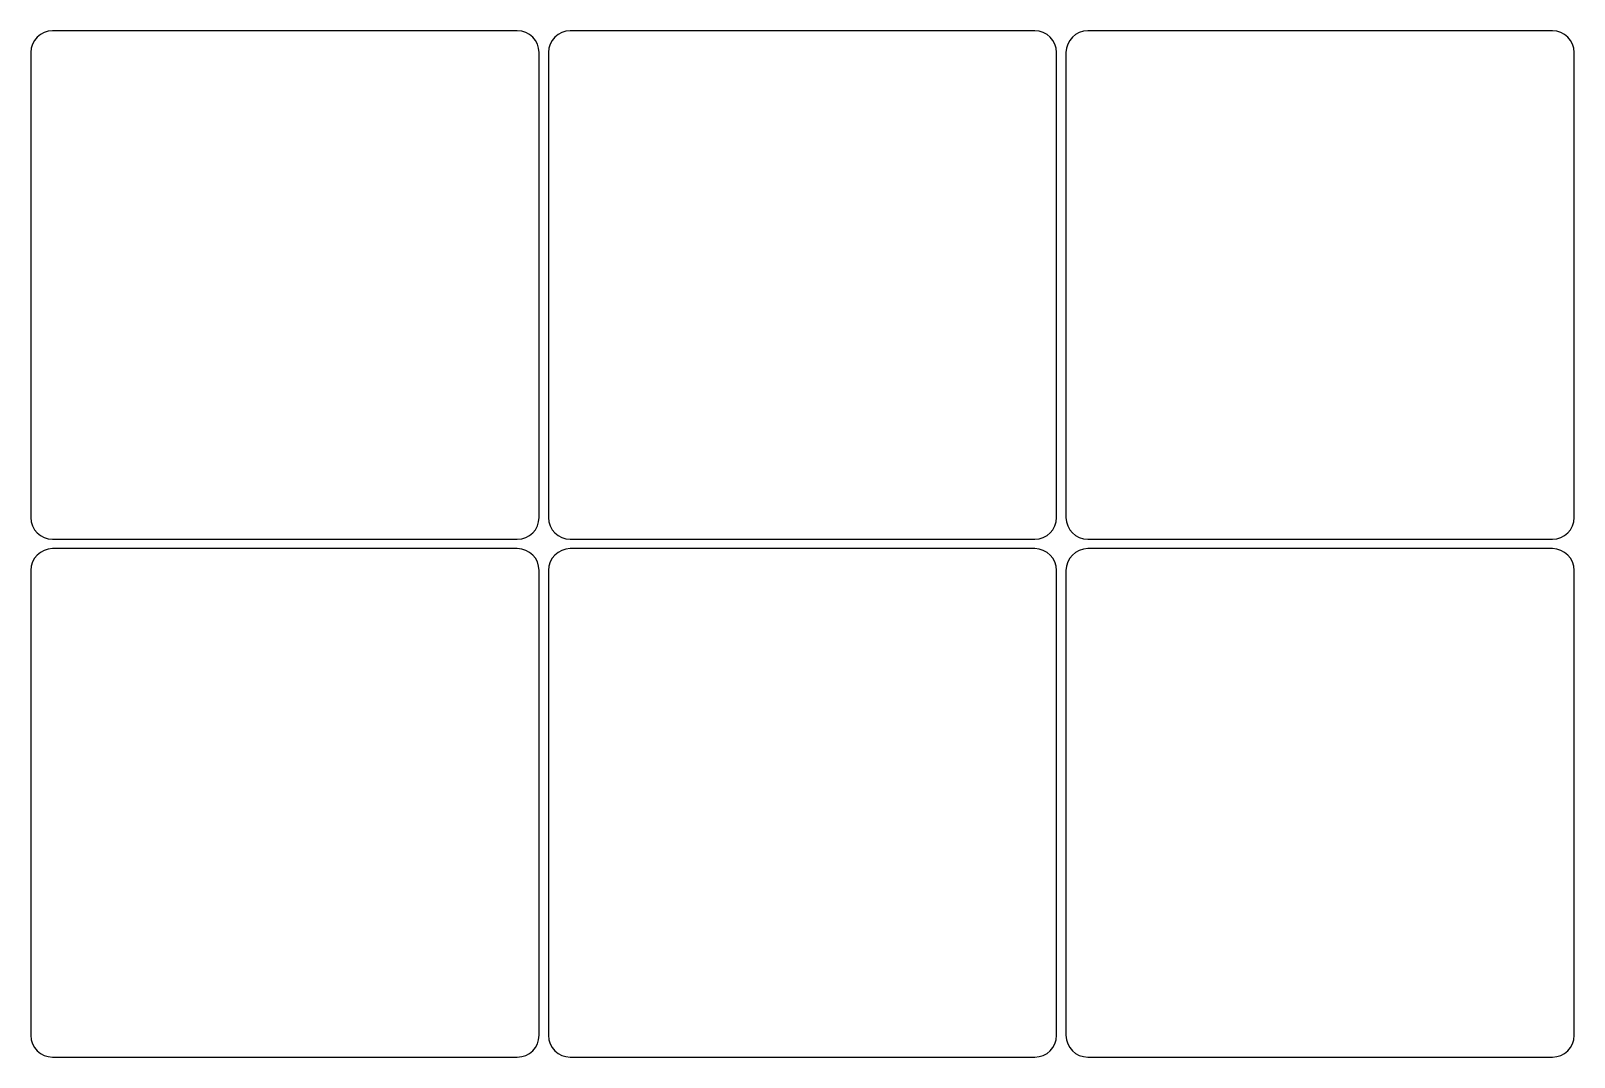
# Model space of a CAD drawing. Header units: millimetres. Extents: x 33 to 246, y -179 to -37.
import ezdxf

# ---------------------------------------------------------------- set-up
doc = ezdxf.new("R2010")
doc.units = ezdxf.units.MM

msp = doc.modelspace()

# ---------------------------------------------------------------- linework, layer by layer
for p, q in [((100.36, -37.25), (36.36, -37.25)), ((171.65, -37.25), (107.65, -37.25)), ((242.94, -37.25), (178.94, -37.25)), ((33.36, -40.25), (33.36, -104.25)), ((103.36, -104.25), (103.36, -40.25)), ((104.65, -40.25), (104.65, -104.25)), ((174.65, -104.25), (174.65, -40.25)), ((175.94, -40.25), (175.94, -104.25)), ((245.94, -104.25), (245.94, -40.25)), ((36.36, -107.25), (100.36, -107.25)), ((107.65, -107.25), (171.65, -107.25)), ((178.94, -107.25), (242.94, -107.25)), ((100.36, -108.54), (36.36, -108.54)), ((171.65, -108.54), (107.65, -108.54)), ((242.94, -108.54), (178.94, -108.54)), ((33.36, -111.54), (33.36, -175.54)), ((103.36, -175.54), (103.36, -111.54)), ((104.65, -111.54), (104.65, -175.54)), ((174.65, -175.54), (174.65, -111.54)), ((175.94, -111.54), (175.94, -175.54)), ((245.94, -175.54), (245.94, -111.54)), ((36.36, -178.54), (100.36, -178.54)), ((107.65, -178.54), (171.65, -178.54)), ((178.94, -178.54), (242.94, -178.54))]:
    msp.add_line(p, q)
for centre, start, end in [((36.36, -40.25), 90, 180), ((100.36, -40.25), 0, 90), ((107.65, -40.25), 90, 180), ((171.65, -40.25), 0, 90), ((178.94, -40.25), 90, 180), ((242.94, -40.25), 0, 90), ((36.36, -104.25), 180, 270), ((100.36, -104.25), 270, 360), ((107.65, -104.25), 180, 270), ((171.65, -104.25), 270, 360), ((178.94, -104.25), 180, 270), ((242.94, -104.25), 270, 360), ((36.36, -111.54), 90, 180), ((100.36, -111.54), 0, 90), ((107.65, -111.54), 90, 180), ((171.65, -111.54), 0, 90), ((178.94, -111.54), 90, 180), ((242.94, -111.54), 0, 90), ((36.36, -175.54), 180, 270), ((100.36, -175.54), 270, 360), ((107.65, -175.54), 180, 270), ((171.65, -175.54), 270, 360), ((178.94, -175.54), 180, 270), ((242.94, -175.54), 270, 360)]:
    msp.add_arc(centre, 3, start, end)

doc.saveas('drawing.dxf')
